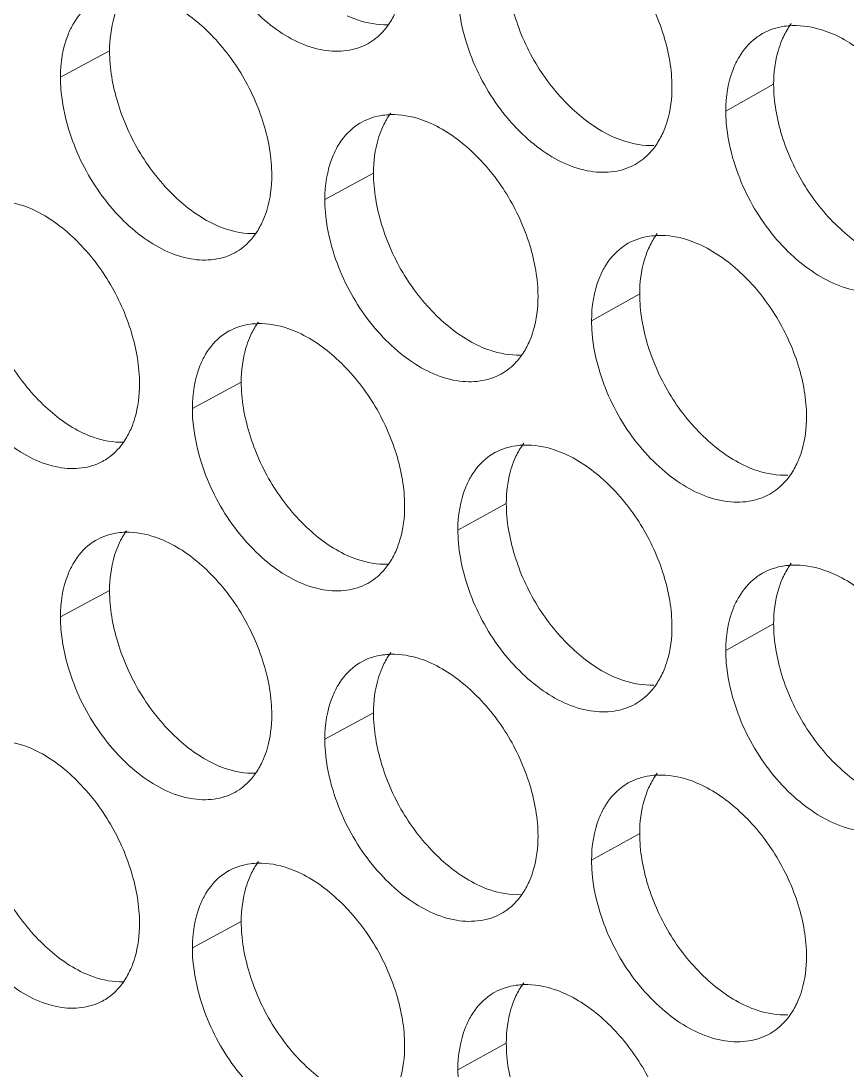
# Model space of a CAD drawing. Header units: millimetres. Extents: x 1177 to 4147, y 93 to 2194.
# Drawn here: x 2595.5 to 2607.55, y 745.3 to 760.61 of the extents above; entities that cross this region are included whole.
import ezdxf

# ---------------------------------------------------------------- set-up
doc = ezdxf.new("R2010")
doc.units = ezdxf.units.MM
doc.header["$LTSCALE"] = 0.1
doc.layers.get('0').update_dxf_attribs({"lineweight": 13})
doc.layers.add('标注', color=251, linetype='Continuous', lineweight=9)

# ---------------------------------------------------------------- blocks, each defined once
blk = doc.blocks.new('02')
for points, knots in [([(4627.348, 522.744), (4597.363, 531.299), (4553.55, 545.69), (4497.641, 568.487), (4458.71, 586.649), (4422.281, 606.068), (4388.51, 626.659), (4357.551, 648.334), (4338.416, 663.815), (4329.392, 671.722)], [0, 0, 0, 0, 0.278685, 0.411475, 0.539478, 0.662459, 0.780251, 0.892768, 1, 1, 1, 1]), ([(4626.906, 521.428), (4597.052, 529.945), (4553.424, 544.261), (4497.732, 566.923), (4458.929, 584.973), (4422.597, 604.269), (4388.892, 624.729), (4357.964, 646.263), (4338.829, 661.641), (4329.798, 669.496)], [0, 0, 0, 0, 0.278468, 0.411196, 0.539177, 0.662176, 0.780023, 0.892638, 1, 1, 1, 1]), ([(4628.518, 518.372), (4598.337, 526.935), (4554.235, 541.353), (4497.955, 564.22), (4458.766, 582.448), (4422.099, 601.945), (4388.114, 622.628), (4356.965, 644.402), (4337.717, 659.96), (4328.641, 667.907)], [0, 0, 0, 0, 0.278732, 0.411552, 0.539576, 0.662563, 0.780343, 0.892822, 1, 1, 1, 1]), ([(4328.202, 667.332), (4337.3, 659.316), (4356.601, 643.626), (4387.852, 621.677), (4421.956, 600.844), (4458.755, 581.215), (4498.091, 562.874), (4554.59, 539.876), (4598.873, 525.389), (4629.18, 516.79)], [0, 0, 0, 0, 0.107262, 0.219794, 0.337581, 0.460553, 0.588547, 0.721328, 1, 1, 1, 1])]:
    blk.add_open_spline(points, degree=3, knots=knots)
at = {"layer": '标注'}
for p, q in [((4478.835, 677.224), (4477.811, 676.676)), ((4478.835, 677.224), (4477.811, 676.676)), ((4492.675, 676.532), (4491.677, 675.972)), ((4484.335, 674.678), (4483.321, 674.125)), ((4484.335, 674.678), (4483.321, 674.125)), ((4489.883, 672.157), (4488.88, 671.6)), ((4489.883, 672.157), (4488.88, 671.6)), ((4481.579, 670.322), (4480.56, 669.772)), ((4487.103, 667.789), (4486.094, 667.234)), ((4478.835, 665.974), (4477.811, 665.426)), ((4492.675, 665.282), (4491.677, 664.722)), ((4484.335, 663.428), (4483.321, 662.875)), ((4489.883, 660.907), (4488.88, 660.35)), ((4481.579, 659.072), (4480.56, 658.522)), ((4487.103, 656.539), (4486.094, 655.984))]:
    blk.add_line(p, q, dxfattribs=at)
for points, knots in [([(4490.556, 676.473), (4490.556, 676.834), (4490.42, 677.585), (4489.946, 678.624), (4489.237, 679.498), (4488.636, 679.933), (4488.322, 680.074)], [0, 0, 0, 0, 0.244947, 0.507787, 0.766448, 1, 1, 1, 1]), ([(4480.73, 679.95), (4480.865, 679.503), (4481.171, 678.861), (4481.748, 678.146), (4482.361, 677.589), (4483.069, 677.227), (4483.772, 677.204), (4484.081, 677.301), (4484.214, 677.374)], [0, 0, 0, 0, 0.290009, 0.433078, 0.568897, 0.804139, 0.905475, 1, 1, 1, 1]), ([(4487.103, 679.039), (4487.103, 678.677), (4487.238, 677.927), (4487.708, 676.887), (4488.413, 676.012), (4489.012, 675.577), (4489.326, 675.435)], [0, 0, 0, 0, 0.245252, 0.508241, 0.76674, 1, 1, 1, 1]), ([(4486.094, 678.484), (4486.094, 678.398), (4486.111, 678.035), (4486.185, 677.676), (4486.266, 677.413)], [0, 0, 0, 0, 0.238905, 1, 1, 1, 1]), ([(4478.581, 678.291), (4478.53, 678.265), (4478.333, 678.139), (4478.176, 677.955), (4478.087, 677.803)], [0, 0, 0, 0, 0.243762, 1, 1, 1, 1]), ([(4478.581, 678.291), (4478.53, 678.265), (4478.333, 678.139), (4478.176, 677.955), (4478.087, 677.803)], [0, 0, 0, 0, 0.243762, 1, 1, 1, 1]), ([(4482.215, 674.633), (4482.215, 674.995), (4482.081, 675.745), (4481.613, 676.787), (4480.914, 677.666), (4480.32, 678.106), (4480.009, 678.25)], [0, 0, 0, 0, 0.245474, 0.508798, 0.767386, 1, 1, 1, 1]), ([(4482.215, 674.633), (4482.215, 674.995), (4482.081, 675.745), (4481.613, 676.787), (4480.914, 677.666), (4480.32, 678.106), (4480.009, 678.25)], [0, 0, 0, 0, 0.245474, 0.508798, 0.767386, 1, 1, 1, 1]), ([(4479.004, 678.139), (4478.976, 678.072), (4478.873, 677.777), (4478.835, 677.462), (4478.835, 677.224)], [0, 0, 0, 0, 0.234028, 1, 1, 1, 1]), ([(4479.004, 678.139), (4478.976, 678.072), (4478.873, 677.777), (4478.835, 677.462), (4478.835, 677.224)], [0, 0, 0, 0, 0.234028, 1, 1, 1, 1]), ([(4484.623, 677.737), (4484.641, 677.762), (4484.715, 677.868), (4484.775, 677.984), (4484.813, 678.074)], [0, 0, 0, 0, 0.24323, 1, 1, 1, 1]), ([(4478.087, 677.803), (4478.041, 677.726), (4477.87, 677.374), (4477.811, 676.976), (4477.811, 676.676)], [0, 0, 0, 0, 0.229851, 1, 1, 1, 1]), ([(4478.087, 677.803), (4478.041, 677.726), (4477.87, 677.374), (4477.811, 676.976), (4477.811, 676.676)], [0, 0, 0, 0, 0.229851, 1, 1, 1, 1]), ([(4483.783, 677.958), (4483.853, 677.926), (4484.122, 677.818), (4484.415, 677.765), (4484.627, 677.771)], [0, 0, 0, 0, 0.267537, 1, 1, 1, 1]), ([(4493.043, 677.793), (4493.024, 677.767), (4492.948, 677.659), (4492.887, 677.541), (4492.848, 677.45)], [0, 0, 0, 0, 0.24344, 1, 1, 1, 1]), ([(4484.214, 677.374), (4484.334, 677.439), (4484.479, 677.557), (4484.595, 677.699), (4484.623, 677.737)], [0, 0, 0, 0, 0.742834, 1, 1, 1, 1]), ([(4492.442, 677.586), (4492.393, 677.558), (4492.199, 677.43), (4492.044, 677.247), (4491.954, 677.096)], [0, 0, 0, 0, 0.244434, 1, 1, 1, 1]), ([(4493.063, 677.753), (4493.007, 677.751), (4492.793, 677.732), (4492.581, 677.664), (4492.442, 677.586)], [0, 0, 0, 0, 0.25862, 1, 1, 1, 1]), ([(4493.923, 677.573), (4493.851, 677.605), (4493.577, 677.711), (4493.279, 677.761), (4493.063, 677.753)], [0, 0, 0, 0, 0.267086, 1, 1, 1, 1]), ([(4496.176, 673.982), (4496.176, 674.343), (4496.039, 675.093), (4495.56, 676.131), (4494.844, 677.002), (4494.239, 677.433), (4493.923, 677.573)], [0, 0, 0, 0, 0.244599, 0.507118, 0.765827, 1, 1, 1, 1]), ([(4486.266, 677.413), (4486.403, 676.965), (4486.713, 676.323), (4487.297, 675.609), (4487.918, 675.055), (4488.634, 674.698), (4489.344, 674.682), (4489.655, 674.783), (4489.789, 674.858)], [0, 0, 0, 0, 0.289156, 0.431962, 0.567662, 0.803187, 0.90495, 1, 1, 1, 1]), ([(4492.848, 677.45), (4492.819, 677.382), (4492.714, 677.087), (4492.675, 676.771), (4492.675, 676.532)], [0, 0, 0, 0, 0.234773, 1, 1, 1, 1]), ([(4478.835, 677.224), (4478.835, 676.861), (4478.968, 676.111), (4479.431, 675.068), (4480.127, 674.189), (4480.719, 673.748), (4481.029, 673.604)], [0, 0, 0, 0, 0.245779, 0.509251, 0.767678, 1, 1, 1, 1]), ([(4478.835, 677.224), (4478.835, 676.861), (4478.968, 676.111), (4479.431, 675.068), (4480.127, 674.189), (4480.719, 673.748), (4481.029, 673.604)], [0, 0, 0, 0, 0.245779, 0.509251, 0.767678, 1, 1, 1, 1]), ([(4491.954, 677.096), (4491.908, 677.019), (4491.738, 676.669), (4491.677, 676.271), (4491.677, 675.972)], [0, 0, 0, 0, 0.231067, 1, 1, 1, 1]), ([(4477.811, 676.676), (4477.811, 676.589), (4477.827, 676.226), (4477.9, 675.867), (4477.98, 675.603)], [0, 0, 0, 0, 0.2388, 1, 1, 1, 1]), ([(4477.811, 676.676), (4477.811, 676.589), (4477.827, 676.226), (4477.9, 675.867), (4477.98, 675.603)], [0, 0, 0, 0, 0.2388, 1, 1, 1, 1]), ([(4490.384, 675.556), (4490.412, 675.624), (4490.517, 675.918), (4490.556, 676.234), (4490.556, 676.473)], [0, 0, 0, 0, 0.234713, 1, 1, 1, 1]), ([(4492.675, 676.532), (4492.675, 676.171), (4492.811, 675.421), (4493.285, 674.382), (4493.997, 673.51), (4494.601, 673.078), (4494.917, 672.939)], [0, 0, 0, 0, 0.244904, 0.507573, 0.76612, 1, 1, 1, 1]), ([(4484.69, 675.896), (4484.637, 675.894), (4484.429, 675.878), (4484.225, 675.814), (4484.09, 675.74)], [0, 0, 0, 0, 0.258563, 1, 1, 1, 1]), ([(4484.69, 675.896), (4484.637, 675.894), (4484.429, 675.878), (4484.225, 675.814), (4484.09, 675.74)], [0, 0, 0, 0, 0.258563, 1, 1, 1, 1]), ([(4484.695, 675.93), (4484.676, 675.905), (4484.603, 675.799), (4484.544, 675.683), (4484.506, 675.594)], [0, 0, 0, 0, 0.243214, 1, 1, 1, 1]), ([(4484.695, 675.93), (4484.676, 675.905), (4484.603, 675.799), (4484.544, 675.683), (4484.506, 675.594)], [0, 0, 0, 0, 0.243214, 1, 1, 1, 1]), ([(4485.539, 675.71), (4485.468, 675.742), (4485.198, 675.85), (4484.903, 675.902), (4484.69, 675.896)], [0, 0, 0, 0, 0.267618, 1, 1, 1, 1]), ([(4485.539, 675.71), (4485.468, 675.742), (4485.198, 675.85), (4484.903, 675.902), (4484.69, 675.896)], [0, 0, 0, 0, 0.267618, 1, 1, 1, 1]), ([(4491.677, 675.972), (4491.677, 675.886), (4491.693, 675.524), (4491.768, 675.165), (4491.85, 674.902)], [0, 0, 0, 0, 0.238976, 1, 1, 1, 1]), ([(4477.98, 675.603), (4478.114, 675.156), (4478.418, 674.515), (4478.992, 673.799), (4479.601, 673.241), (4480.304, 672.876), (4481.005, 672.849), (4481.312, 672.945), (4481.445, 673.017)], [0, 0, 0, 0, 0.290439, 0.433641, 0.56952, 0.80462, 0.905741, 1, 1, 1, 1]), ([(4477.98, 675.603), (4478.114, 675.156), (4478.418, 674.515), (4478.992, 673.799), (4479.601, 673.241), (4480.304, 672.876), (4481.005, 672.849), (4481.312, 672.945), (4481.445, 673.017)], [0, 0, 0, 0, 0.290439, 0.433641, 0.56952, 0.80462, 0.905741, 1, 1, 1, 1]), ([(4484.09, 675.74), (4484.04, 675.713), (4483.844, 675.586), (4483.688, 675.402), (4483.598, 675.251)], [0, 0, 0, 0, 0.24404, 1, 1, 1, 1]), ([(4484.09, 675.74), (4484.04, 675.713), (4483.844, 675.586), (4483.688, 675.402), (4483.598, 675.251)], [0, 0, 0, 0, 0.24404, 1, 1, 1, 1]), ([(4484.506, 675.594), (4484.477, 675.526), (4484.373, 675.232), (4484.335, 674.916), (4484.335, 674.678)], [0, 0, 0, 0, 0.234326, 1, 1, 1, 1]), ([(4484.506, 675.594), (4484.477, 675.526), (4484.373, 675.232), (4484.335, 674.916), (4484.335, 674.678)], [0, 0, 0, 0, 0.234326, 1, 1, 1, 1]), ([(4487.764, 672.103), (4487.764, 672.465), (4487.629, 673.215), (4487.157, 674.255), (4486.451, 675.13), (4485.852, 675.567), (4485.539, 675.71)], [0, 0, 0, 0, 0.245121, 0.508123, 0.76676, 1, 1, 1, 1]), ([(4487.764, 672.103), (4487.764, 672.465), (4487.629, 673.215), (4487.157, 674.255), (4486.451, 675.13), (4485.852, 675.567), (4485.539, 675.71)], [0, 0, 0, 0, 0.245121, 0.508123, 0.76676, 1, 1, 1, 1]), ([(4489.326, 675.435), (4489.397, 675.403), (4489.668, 675.297), (4489.964, 675.245), (4490.177, 675.253)], [0, 0, 0, 0, 0.267181, 1, 1, 1, 1]), ([(4490.19, 675.214), (4490.209, 675.24), (4490.284, 675.348), (4490.345, 675.465), (4490.384, 675.556)], [0, 0, 0, 0, 0.24338, 1, 1, 1, 1]), ([(4483.598, 675.251), (4483.552, 675.174), (4483.382, 674.823), (4483.321, 674.424), (4483.321, 674.125)], [0, 0, 0, 0, 0.23034, 1, 1, 1, 1]), ([(4483.598, 675.251), (4483.552, 675.174), (4483.382, 674.823), (4483.321, 674.424), (4483.321, 674.125)], [0, 0, 0, 0, 0.23034, 1, 1, 1, 1]), ([(4489.789, 674.858), (4489.905, 674.923), (4490.048, 675.039), (4490.162, 675.177), (4490.19, 675.214)], [0, 0, 0, 0, 0.743342, 1, 1, 1, 1]), ([(4491.85, 674.902), (4491.988, 674.454), (4492.302, 673.811), (4492.894, 673.099), (4493.522, 672.547), (4494.247, 672.196), (4494.963, 672.187), (4495.276, 672.292), (4495.411, 672.369)], [0, 0, 0, 0, 0.288311, 0.430859, 0.566442, 0.80225, 0.904434, 1, 1, 1, 1]), ([(4482.045, 673.718), (4482.073, 673.785), (4482.177, 674.079), (4482.215, 674.394), (4482.215, 674.633)], [0, 0, 0, 0, 0.234266, 1, 1, 1, 1]), ([(4482.045, 673.718), (4482.073, 673.785), (4482.177, 674.079), (4482.215, 674.394), (4482.215, 674.633)], [0, 0, 0, 0, 0.234266, 1, 1, 1, 1]), ([(4484.335, 674.678), (4484.335, 674.316), (4484.469, 673.565), (4484.937, 672.524), (4485.639, 671.648), (4486.236, 671.211), (4486.549, 671.068)], [0, 0, 0, 0, 0.245427, 0.508577, 0.767052, 1, 1, 1, 1]), ([(4484.335, 674.678), (4484.335, 674.316), (4484.469, 673.565), (4484.937, 672.524), (4485.639, 671.648), (4486.236, 671.211), (4486.549, 671.068)], [0, 0, 0, 0, 0.245427, 0.508577, 0.767052, 1, 1, 1, 1]), ([(4477.262, 673.905), (4477.192, 673.938), (4476.926, 674.047), (4476.635, 674.102), (4476.424, 674.097)], [0, 0, 0, 0, 0.268167, 1, 1, 1, 1]), ([(4483.321, 674.125), (4483.321, 674.038), (4483.337, 673.676), (4483.412, 673.317), (4483.492, 673.053)], [0, 0, 0, 0, 0.23887, 1, 1, 1, 1]), ([(4483.321, 674.125), (4483.321, 674.038), (4483.337, 673.676), (4483.412, 673.317), (4483.492, 673.053)], [0, 0, 0, 0, 0.23887, 1, 1, 1, 1]), ([(4479.459, 670.283), (4479.459, 670.645), (4479.325, 671.395), (4478.86, 672.438), (4478.163, 673.318), (4477.572, 673.76), (4477.262, 673.905)], [0, 0, 0, 0, 0.245651, 0.509137, 0.767701, 1, 1, 1, 1]), ([(4481.857, 673.383), (4481.876, 673.408), (4481.948, 673.514), (4482.007, 673.628), (4482.045, 673.718)], [0, 0, 0, 0, 0.243157, 1, 1, 1, 1]), ([(4481.857, 673.383), (4481.876, 673.408), (4481.948, 673.514), (4482.007, 673.628), (4482.045, 673.718)], [0, 0, 0, 0, 0.243157, 1, 1, 1, 1]), ([(4481.029, 673.604), (4481.099, 673.571), (4481.366, 673.463), (4481.658, 673.41), (4481.869, 673.415)], [0, 0, 0, 0, 0.267719, 1, 1, 1, 1]), ([(4481.029, 673.604), (4481.099, 673.571), (4481.366, 673.463), (4481.658, 673.41), (4481.869, 673.415)], [0, 0, 0, 0, 0.267719, 1, 1, 1, 1]), ([(4490.248, 673.415), (4490.229, 673.39), (4490.155, 673.282), (4490.094, 673.166), (4490.055, 673.074)], [0, 0, 0, 0, 0.243364, 1, 1, 1, 1]), ([(4490.248, 673.415), (4490.229, 673.39), (4490.155, 673.282), (4490.094, 673.166), (4490.055, 673.074)], [0, 0, 0, 0, 0.243364, 1, 1, 1, 1]), ([(4481.445, 673.017), (4481.566, 673.082), (4481.713, 673.201), (4481.829, 673.344), (4481.857, 673.383)], [0, 0, 0, 0, 0.74257, 1, 1, 1, 1]), ([(4481.445, 673.017), (4481.566, 673.082), (4481.713, 673.201), (4481.829, 673.344), (4481.857, 673.383)], [0, 0, 0, 0, 0.74257, 1, 1, 1, 1]), ([(4489.646, 673.214), (4489.597, 673.186), (4489.402, 673.059), (4489.247, 672.876), (4489.157, 672.725)], [0, 0, 0, 0, 0.244306, 1, 1, 1, 1]), ([(4489.646, 673.214), (4489.597, 673.186), (4489.402, 673.059), (4489.247, 672.876), (4489.157, 672.725)], [0, 0, 0, 0, 0.244306, 1, 1, 1, 1]), ([(4490.26, 673.378), (4490.205, 673.376), (4489.993, 673.358), (4489.784, 673.291), (4489.646, 673.214)], [0, 0, 0, 0, 0.258601, 1, 1, 1, 1]), ([(4490.26, 673.378), (4490.205, 673.376), (4489.993, 673.358), (4489.784, 673.291), (4489.646, 673.214)], [0, 0, 0, 0, 0.258601, 1, 1, 1, 1]), ([(4491.116, 673.195), (4491.045, 673.227), (4490.772, 673.334), (4490.475, 673.385), (4490.26, 673.378)], [0, 0, 0, 0, 0.267261, 1, 1, 1, 1]), ([(4491.116, 673.195), (4491.045, 673.227), (4490.772, 673.334), (4490.475, 673.385), (4490.26, 673.378)], [0, 0, 0, 0, 0.267261, 1, 1, 1, 1]), ([(4493.36, 669.599), (4493.36, 669.961), (4493.224, 670.711), (4492.747, 671.749), (4492.035, 672.621), (4491.432, 673.055), (4491.116, 673.195)], [0, 0, 0, 0, 0.244772, 0.507452, 0.766137, 1, 1, 1, 1]), ([(4493.36, 669.599), (4493.36, 669.961), (4493.224, 670.711), (4492.747, 671.749), (4492.035, 672.621), (4491.432, 673.055), (4491.116, 673.195)], [0, 0, 0, 0, 0.244772, 0.507452, 0.766137, 1, 1, 1, 1]), ([(4483.492, 673.053), (4483.628, 672.606), (4483.936, 671.964), (4484.517, 671.249), (4485.134, 670.694), (4485.845, 670.334), (4486.552, 670.315), (4486.862, 670.414), (4486.996, 670.488)], [0, 0, 0, 0, 0.289581, 0.432519, 0.568278, 0.803661, 0.905212, 1, 1, 1, 1]), ([(4483.492, 673.053), (4483.628, 672.606), (4483.936, 671.964), (4484.517, 671.249), (4485.134, 670.694), (4485.845, 670.334), (4486.552, 670.315), (4486.862, 670.414), (4486.996, 670.488)], [0, 0, 0, 0, 0.289581, 0.432519, 0.568278, 0.803661, 0.905212, 1, 1, 1, 1]), ([(4490.055, 673.074), (4490.027, 673.007), (4489.922, 672.712), (4489.883, 672.396), (4489.883, 672.157)], [0, 0, 0, 0, 0.234624, 1, 1, 1, 1]), ([(4490.055, 673.074), (4490.027, 673.007), (4489.922, 672.712), (4489.883, 672.396), (4489.883, 672.157)], [0, 0, 0, 0, 0.234624, 1, 1, 1, 1]), ([(4476.103, 672.881), (4476.103, 672.519), (4476.235, 671.768), (4476.696, 670.725), (4477.388, 669.844), (4477.978, 669.401), (4478.287, 669.256)], [0, 0, 0, 0, 0.245956, 0.50959, 0.767992, 1, 1, 1, 1]), ([(4489.157, 672.725), (4489.111, 672.648), (4488.94, 672.297), (4488.88, 671.899), (4488.88, 671.6)], [0, 0, 0, 0, 0.230825, 1, 1, 1, 1]), ([(4489.157, 672.725), (4489.111, 672.648), (4488.94, 672.297), (4488.88, 671.899), (4488.88, 671.6)], [0, 0, 0, 0, 0.230825, 1, 1, 1, 1]), ([(4487.592, 671.187), (4487.621, 671.254), (4487.725, 671.549), (4487.764, 671.864), (4487.764, 672.103)], [0, 0, 0, 0, 0.234564, 1, 1, 1, 1]), ([(4487.592, 671.187), (4487.621, 671.254), (4487.725, 671.549), (4487.764, 671.864), (4487.764, 672.103)], [0, 0, 0, 0, 0.234564, 1, 1, 1, 1]), ([(4489.883, 672.157), (4489.883, 671.796), (4490.018, 671.046), (4490.491, 670.006), (4491.199, 669.133), (4491.801, 668.699), (4492.115, 668.559)], [0, 0, 0, 0, 0.245078, 0.507907, 0.76643, 1, 1, 1, 1]), ([(4489.883, 672.157), (4489.883, 671.796), (4490.018, 671.046), (4490.491, 670.006), (4491.199, 669.133), (4491.801, 668.699), (4492.115, 668.559)], [0, 0, 0, 0, 0.245078, 0.507907, 0.76643, 1, 1, 1, 1]), ([(4481.923, 671.54), (4481.87, 671.538), (4481.665, 671.522), (4481.463, 671.46), (4481.329, 671.387)], [0, 0, 0, 0, 0.258546, 1, 1, 1, 1]), ([(4481.935, 671.572), (4481.917, 671.547), (4481.845, 671.442), (4481.786, 671.327), (4481.749, 671.238)], [0, 0, 0, 0, 0.243142, 1, 1, 1, 1]), ([(4482.768, 671.352), (4482.697, 671.384), (4482.429, 671.492), (4482.135, 671.545), (4481.923, 671.54)], [0, 0, 0, 0, 0.267799, 1, 1, 1, 1]), ([(4488.88, 671.6), (4488.88, 671.513), (4488.896, 671.151), (4488.971, 670.793), (4489.052, 670.529)], [0, 0, 0, 0, 0.23894, 1, 1, 1, 1]), ([(4488.88, 671.6), (4488.88, 671.513), (4488.896, 671.151), (4488.971, 670.793), (4489.052, 670.529)], [0, 0, 0, 0, 0.23894, 1, 1, 1, 1]), ([(4475.242, 671.263), (4475.375, 670.816), (4475.677, 670.175), (4476.248, 669.458), (4476.852, 668.899), (4477.551, 668.532), (4478.249, 668.501), (4478.555, 668.595), (4478.688, 668.666)], [0, 0, 0, 0, 0.290871, 0.434206, 0.570147, 0.805105, 0.906009, 1, 1, 1, 1]), ([(4481.329, 671.387), (4481.279, 671.36), (4481.082, 671.235), (4480.926, 671.051), (4480.836, 670.899)], [0, 0, 0, 0, 0.243902, 1, 1, 1, 1]), ([(4481.749, 671.238), (4481.721, 671.171), (4481.617, 670.876), (4481.579, 670.561), (4481.579, 670.322)], [0, 0, 0, 0, 0.234177, 1, 1, 1, 1]), ([(4484.984, 667.74), (4484.984, 668.101), (4484.849, 668.852), (4484.379, 669.893), (4483.676, 670.77), (4483.08, 671.208), (4482.768, 671.352)], [0, 0, 0, 0, 0.245297, 0.50846, 0.767072, 1, 1, 1, 1]), ([(4486.549, 671.068), (4486.619, 671.036), (4486.889, 670.929), (4487.183, 670.877), (4487.396, 670.884)], [0, 0, 0, 0, 0.267358, 1, 1, 1, 1]), ([(4486.549, 671.068), (4486.619, 671.036), (4486.889, 670.929), (4487.183, 670.877), (4487.396, 670.884)], [0, 0, 0, 0, 0.267358, 1, 1, 1, 1]), ([(4487.4, 670.847), (4487.419, 670.873), (4487.493, 670.98), (4487.554, 671.096), (4487.592, 671.187)], [0, 0, 0, 0, 0.243304, 1, 1, 1, 1]), ([(4487.4, 670.847), (4487.419, 670.873), (4487.493, 670.98), (4487.554, 671.096), (4487.592, 671.187)], [0, 0, 0, 0, 0.243304, 1, 1, 1, 1]), ([(4480.836, 670.899), (4480.791, 670.822), (4480.62, 670.47), (4480.56, 670.072), (4480.56, 669.772)], [0, 0, 0, 0, 0.230096, 1, 1, 1, 1]), ([(4486.996, 670.488), (4487.114, 670.553), (4487.258, 670.67), (4487.372, 670.81), (4487.4, 670.847)], [0, 0, 0, 0, 0.743092, 1, 1, 1, 1]), ([(4486.996, 670.488), (4487.114, 670.553), (4487.258, 670.67), (4487.372, 670.81), (4487.4, 670.847)], [0, 0, 0, 0, 0.743092, 1, 1, 1, 1]), ([(4489.052, 670.529), (4489.189, 670.081), (4489.502, 669.438), (4490.089, 668.726), (4490.714, 668.173), (4491.435, 667.818), (4492.147, 667.806), (4492.459, 667.909), (4492.594, 667.985)], [0, 0, 0, 0, 0.288732, 0.431409, 0.567051, 0.802717, 0.904691, 1, 1, 1, 1]), ([(4489.052, 670.529), (4489.189, 670.081), (4489.502, 669.438), (4490.089, 668.726), (4490.714, 668.173), (4491.435, 667.818), (4492.147, 667.806), (4492.459, 667.909), (4492.594, 667.985)], [0, 0, 0, 0, 0.288732, 0.431409, 0.567051, 0.802717, 0.904691, 1, 1, 1, 1]), ([(4479.289, 669.368), (4479.317, 669.435), (4479.421, 669.729), (4479.459, 670.044), (4479.459, 670.283)], [0, 0, 0, 0, 0.234117, 1, 1, 1, 1]), ([(4481.579, 670.322), (4481.579, 669.96), (4481.713, 669.21), (4482.178, 668.168), (4482.877, 667.29), (4483.471, 666.851), (4483.783, 666.708)], [0, 0, 0, 0, 0.245602, 0.508914, 0.767364, 1, 1, 1, 1]), ([(4480.56, 669.772), (4480.56, 669.685), (4480.576, 669.323), (4480.65, 668.964), (4480.73, 668.7)], [0, 0, 0, 0, 0.238835, 1, 1, 1, 1]), ([(4493.187, 668.682), (4493.216, 668.75), (4493.321, 669.044), (4493.36, 669.36), (4493.36, 669.599)], [0, 0, 0, 0, 0.234862, 1, 1, 1, 1]), ([(4493.187, 668.682), (4493.216, 668.75), (4493.321, 669.044), (4493.36, 669.36), (4493.36, 669.599)], [0, 0, 0, 0, 0.234862, 1, 1, 1, 1]), ([(4478.287, 669.256), (4478.357, 669.224), (4478.623, 669.115), (4478.913, 669.061), (4479.124, 669.066)], [0, 0, 0, 0, 0.267902, 1, 1, 1, 1]), ([(4479.104, 669.035), (4479.122, 669.06), (4479.193, 669.165), (4479.252, 669.279), (4479.289, 669.368)], [0, 0, 0, 0, 0.243086, 1, 1, 1, 1]), ([(4478.688, 668.666), (4478.728, 668.688), (4478.887, 668.785), (4479.021, 668.922), (4479.104, 669.035)], [0, 0, 0, 0, 0.245781, 1, 1, 1, 1]), ([(4487.465, 669.045), (4487.447, 669.019), (4487.373, 668.912), (4487.313, 668.796), (4487.275, 668.706)], [0, 0, 0, 0, 0.243288, 1, 1, 1, 1]), ([(4486.862, 668.849), (4486.812, 668.821), (4486.617, 668.695), (4486.461, 668.511), (4486.372, 668.36)], [0, 0, 0, 0, 0.244174, 1, 1, 1, 1]), ([(4487.469, 669.008), (4487.415, 669.007), (4487.205, 668.989), (4486.999, 668.924), (4486.862, 668.849)], [0, 0, 0, 0, 0.258582, 1, 1, 1, 1]), ([(4488.322, 668.824), (4488.25, 668.856), (4487.979, 668.963), (4487.683, 669.015), (4487.469, 669.008)], [0, 0, 0, 0, 0.267438, 1, 1, 1, 1]), ([(4490.556, 665.223), (4490.556, 665.584), (4490.42, 666.335), (4489.946, 667.374), (4489.237, 668.248), (4488.636, 668.683), (4488.322, 668.824)], [0, 0, 0, 0, 0.244947, 0.507787, 0.766448, 1, 1, 1, 1]), ([(4480.73, 668.7), (4480.865, 668.253), (4481.171, 667.611), (4481.748, 666.896), (4482.361, 666.339), (4483.069, 665.977), (4483.772, 665.954), (4484.081, 666.051), (4484.214, 666.124)], [0, 0, 0, 0, 0.290009, 0.433078, 0.568897, 0.804139, 0.905475, 1, 1, 1, 1]), ([(4487.275, 668.706), (4487.246, 668.638), (4487.142, 668.344), (4487.103, 668.028), (4487.103, 667.789)], [0, 0, 0, 0, 0.234476, 1, 1, 1, 1]), ([(4492.991, 668.338), (4493.01, 668.364), (4493.086, 668.472), (4493.148, 668.59), (4493.187, 668.682)], [0, 0, 0, 0, 0.243456, 1, 1, 1, 1]), ([(4492.991, 668.338), (4493.01, 668.364), (4493.086, 668.472), (4493.148, 668.59), (4493.187, 668.682)], [0, 0, 0, 0, 0.243456, 1, 1, 1, 1]), ([(4492.115, 668.559), (4492.187, 668.527), (4492.459, 668.421), (4492.756, 668.37), (4492.97, 668.378)], [0, 0, 0, 0, 0.267006, 1, 1, 1, 1]), ([(4492.115, 668.559), (4492.187, 668.527), (4492.459, 668.421), (4492.756, 668.37), (4492.97, 668.378)], [0, 0, 0, 0, 0.267006, 1, 1, 1, 1]), ([(4486.372, 668.36), (4486.326, 668.283), (4486.155, 667.931), (4486.094, 667.533), (4486.094, 667.234)], [0, 0, 0, 0, 0.230583, 1, 1, 1, 1]), ([(4492.594, 667.985), (4492.709, 668.05), (4492.85, 668.164), (4492.963, 668.302), (4492.991, 668.338)], [0, 0, 0, 0, 0.743585, 1, 1, 1, 1]), ([(4492.594, 667.985), (4492.709, 668.05), (4492.85, 668.164), (4492.963, 668.302), (4492.991, 668.338)], [0, 0, 0, 0, 0.743585, 1, 1, 1, 1]), ([(4484.813, 666.824), (4484.841, 666.891), (4484.945, 667.186), (4484.984, 667.501), (4484.984, 667.74)], [0, 0, 0, 0, 0.234415, 1, 1, 1, 1]), ([(4487.103, 667.789), (4487.103, 667.427), (4487.238, 666.677), (4487.708, 665.637), (4488.413, 664.762), (4489.012, 664.327), (4489.326, 664.185)], [0, 0, 0, 0, 0.245252, 0.508241, 0.76674, 1, 1, 1, 1]), ([(4479.168, 667.19), (4479.115, 667.189), (4478.913, 667.174), (4478.713, 667.113), (4478.581, 667.041)], [0, 0, 0, 0, 0.258529, 1, 1, 1, 1]), ([(4479.188, 667.221), (4479.17, 667.196), (4479.099, 667.091), (4479.041, 666.977), (4479.004, 666.889)], [0, 0, 0, 0, 0.243071, 1, 1, 1, 1]), ([(4480.009, 667), (4479.939, 667.033), (4479.671, 667.141), (4479.379, 667.195), (4479.168, 667.19)], [0, 0, 0, 0, 0.267982, 1, 1, 1, 1]), ([(4486.094, 667.234), (4486.094, 667.148), (4486.111, 666.785), (4486.185, 666.426), (4486.266, 666.163)], [0, 0, 0, 0, 0.238905, 1, 1, 1, 1]), ([(4478.581, 667.041), (4478.53, 667.015), (4478.333, 666.889), (4478.176, 666.705), (4478.087, 666.553)], [0, 0, 0, 0, 0.243762, 1, 1, 1, 1]), ([(4479.004, 666.889), (4478.976, 666.822), (4478.873, 666.527), (4478.835, 666.212), (4478.835, 665.974)], [0, 0, 0, 0, 0.234028, 1, 1, 1, 1]), ([(4482.215, 663.383), (4482.215, 663.745), (4482.081, 664.495), (4481.613, 665.537), (4480.914, 666.416), (4480.32, 666.856), (4480.009, 667)], [0, 0, 0, 0, 0.245474, 0.508798, 0.767386, 1, 1, 1, 1]), ([(4483.783, 666.708), (4483.853, 666.676), (4484.122, 666.568), (4484.415, 666.515), (4484.627, 666.521)], [0, 0, 0, 0, 0.267537, 1, 1, 1, 1]), ([(4484.623, 666.487), (4484.641, 666.512), (4484.715, 666.618), (4484.775, 666.734), (4484.813, 666.824)], [0, 0, 0, 0, 0.24323, 1, 1, 1, 1]), ([(4478.087, 666.553), (4478.041, 666.476), (4477.87, 666.124), (4477.811, 665.726), (4477.811, 665.426)], [0, 0, 0, 0, 0.229851, 1, 1, 1, 1]), ([(4484.214, 666.124), (4484.334, 666.189), (4484.479, 666.307), (4484.595, 666.449), (4484.623, 666.487)], [0, 0, 0, 0, 0.742834, 1, 1, 1, 1]), ([(4493.063, 666.503), (4493.007, 666.501), (4492.793, 666.482), (4492.581, 666.414), (4492.442, 666.336)], [0, 0, 0, 0, 0.25862, 1, 1, 1, 1]), ([(4493.043, 666.543), (4493.024, 666.517), (4492.948, 666.409), (4492.887, 666.291), (4492.848, 666.2)], [0, 0, 0, 0, 0.24344, 1, 1, 1, 1]), ([(4493.923, 666.323), (4493.851, 666.355), (4493.577, 666.461), (4493.279, 666.511), (4493.063, 666.503)], [0, 0, 0, 0, 0.267086, 1, 1, 1, 1]), ([(4492.442, 666.336), (4492.393, 666.308), (4492.199, 666.18), (4492.044, 665.997), (4491.954, 665.846)], [0, 0, 0, 0, 0.244434, 1, 1, 1, 1]), ([(4492.848, 666.2), (4492.819, 666.132), (4492.714, 665.837), (4492.675, 665.521), (4492.675, 665.282)], [0, 0, 0, 0, 0.234773, 1, 1, 1, 1]), ([(4496.176, 662.732), (4496.176, 663.093), (4496.039, 663.843), (4495.56, 664.881), (4494.844, 665.752), (4494.239, 666.183), (4493.923, 666.323)], [0, 0, 0, 0, 0.244599, 0.507118, 0.765827, 1, 1, 1, 1]), ([(4478.835, 665.974), (4478.835, 665.611), (4478.968, 664.861), (4479.431, 663.818), (4480.127, 662.939), (4480.719, 662.498), (4481.029, 662.354)], [0, 0, 0, 0, 0.245779, 0.509251, 0.767678, 1, 1, 1, 1]), ([(4486.266, 666.163), (4486.403, 665.715), (4486.713, 665.073), (4487.297, 664.359), (4487.918, 663.805), (4488.634, 663.448), (4489.344, 663.432), (4489.655, 663.533), (4489.789, 663.608)], [0, 0, 0, 0, 0.289156, 0.431962, 0.567662, 0.803187, 0.90495, 1, 1, 1, 1]), ([(4491.954, 665.846), (4491.908, 665.769), (4491.738, 665.419), (4491.677, 665.021), (4491.677, 664.722)], [0, 0, 0, 0, 0.231067, 1, 1, 1, 1]), ([(4477.811, 665.426), (4477.811, 665.339), (4477.827, 664.976), (4477.9, 664.617), (4477.98, 664.353)], [0, 0, 0, 0, 0.2388, 1, 1, 1, 1]), ([(4490.384, 664.306), (4490.412, 664.374), (4490.517, 664.668), (4490.556, 664.984), (4490.556, 665.223)], [0, 0, 0, 0, 0.234713, 1, 1, 1, 1]), ([(4492.675, 665.282), (4492.675, 664.921), (4492.811, 664.171), (4493.285, 663.132), (4493.997, 662.26), (4494.601, 661.828), (4494.917, 661.689)], [0, 0, 0, 0, 0.244904, 0.507573, 0.76612, 1, 1, 1, 1]), ([(4484.695, 664.68), (4484.676, 664.655), (4484.603, 664.549), (4484.544, 664.433), (4484.506, 664.344)], [0, 0, 0, 0, 0.243214, 1, 1, 1, 1]), ([(4491.677, 664.722), (4491.677, 664.636), (4491.693, 664.274), (4491.768, 663.915), (4491.85, 663.652)], [0, 0, 0, 0, 0.238976, 1, 1, 1, 1]), ([(4484.09, 664.49), (4484.04, 664.463), (4483.844, 664.336), (4483.688, 664.152), (4483.598, 664.001)], [0, 0, 0, 0, 0.24404, 1, 1, 1, 1]), ([(4484.69, 664.646), (4484.637, 664.644), (4484.429, 664.628), (4484.225, 664.564), (4484.09, 664.49)], [0, 0, 0, 0, 0.258563, 1, 1, 1, 1]), ([(4485.539, 664.46), (4485.468, 664.492), (4485.198, 664.6), (4484.903, 664.652), (4484.69, 664.646)], [0, 0, 0, 0, 0.267618, 1, 1, 1, 1]), ([(4487.764, 660.853), (4487.764, 661.215), (4487.629, 661.965), (4487.157, 663.005), (4486.451, 663.88), (4485.852, 664.317), (4485.539, 664.46)], [0, 0, 0, 0, 0.245121, 0.508123, 0.76676, 1, 1, 1, 1]), ([(4477.98, 664.353), (4478.114, 663.906), (4478.418, 663.265), (4478.992, 662.549), (4479.601, 661.991), (4480.304, 661.626), (4481.005, 661.599), (4481.312, 661.695), (4481.445, 661.767)], [0, 0, 0, 0, 0.290439, 0.433641, 0.56952, 0.80462, 0.905741, 1, 1, 1, 1]), ([(4484.506, 664.344), (4484.477, 664.276), (4484.373, 663.982), (4484.335, 663.666), (4484.335, 663.428)], [0, 0, 0, 0, 0.234326, 1, 1, 1, 1]), ([(4490.19, 663.964), (4490.209, 663.99), (4490.284, 664.098), (4490.345, 664.215), (4490.384, 664.306)], [0, 0, 0, 0, 0.24338, 1, 1, 1, 1]), ([(4489.326, 664.185), (4489.397, 664.153), (4489.668, 664.047), (4489.964, 663.995), (4490.177, 664.003)], [0, 0, 0, 0, 0.267181, 1, 1, 1, 1]), ([(4483.598, 664.001), (4483.552, 663.924), (4483.382, 663.573), (4483.321, 663.174), (4483.321, 662.875)], [0, 0, 0, 0, 0.23034, 1, 1, 1, 1]), ([(4489.789, 663.608), (4489.905, 663.673), (4490.048, 663.789), (4490.162, 663.927), (4490.19, 663.964)], [0, 0, 0, 0, 0.743342, 1, 1, 1, 1]), ([(4491.85, 663.652), (4491.988, 663.204), (4492.302, 662.561), (4492.894, 661.849), (4493.522, 661.297), (4494.247, 660.946), (4494.963, 660.937), (4495.276, 661.042), (4495.411, 661.119)], [0, 0, 0, 0, 0.288311, 0.430859, 0.566442, 0.80225, 0.904434, 1, 1, 1, 1]), ([(4482.045, 662.468), (4482.073, 662.535), (4482.177, 662.829), (4482.215, 663.144), (4482.215, 663.383)], [0, 0, 0, 0, 0.234266, 1, 1, 1, 1]), ([(4484.335, 663.428), (4484.335, 663.066), (4484.469, 662.315), (4484.937, 661.274), (4485.639, 660.398), (4486.236, 659.961), (4486.549, 659.818)], [0, 0, 0, 0, 0.245427, 0.508577, 0.767052, 1, 1, 1, 1]), ([(4477.262, 662.655), (4477.192, 662.688), (4476.926, 662.797), (4476.635, 662.852), (4476.424, 662.847)], [0, 0, 0, 0, 0.268167, 1, 1, 1, 1]), ([(4483.321, 662.875), (4483.321, 662.788), (4483.337, 662.426), (4483.412, 662.067), (4483.492, 661.803)], [0, 0, 0, 0, 0.23887, 1, 1, 1, 1]), ([(4479.459, 659.033), (4479.459, 659.395), (4479.325, 660.145), (4478.86, 661.188), (4478.163, 662.068), (4477.572, 662.51), (4477.262, 662.655)], [0, 0, 0, 0, 0.245651, 0.509137, 0.767701, 1, 1, 1, 1]), ([(4481.029, 662.354), (4481.099, 662.321), (4481.366, 662.213), (4481.658, 662.16), (4481.869, 662.165)], [0, 0, 0, 0, 0.267719, 1, 1, 1, 1]), ([(4481.857, 662.133), (4481.876, 662.158), (4481.948, 662.264), (4482.007, 662.378), (4482.045, 662.468)], [0, 0, 0, 0, 0.243157, 1, 1, 1, 1]), ([(4481.445, 661.767), (4481.566, 661.832), (4481.713, 661.951), (4481.829, 662.094), (4481.857, 662.133)], [0, 0, 0, 0, 0.74257, 1, 1, 1, 1]), ([(4490.26, 662.128), (4490.205, 662.126), (4489.993, 662.108), (4489.784, 662.041), (4489.646, 661.964)], [0, 0, 0, 0, 0.258601, 1, 1, 1, 1]), ([(4490.248, 662.165), (4490.229, 662.14), (4490.155, 662.032), (4490.094, 661.916), (4490.055, 661.824)], [0, 0, 0, 0, 0.243364, 1, 1, 1, 1]), ([(4491.116, 661.945), (4491.045, 661.977), (4490.772, 662.084), (4490.475, 662.135), (4490.26, 662.128)], [0, 0, 0, 0, 0.267261, 1, 1, 1, 1]), ([(4489.646, 661.964), (4489.597, 661.936), (4489.402, 661.809), (4489.247, 661.626), (4489.157, 661.475)], [0, 0, 0, 0, 0.244306, 1, 1, 1, 1]), ([(4490.055, 661.824), (4490.027, 661.757), (4489.922, 661.462), (4489.883, 661.146), (4489.883, 660.907)], [0, 0, 0, 0, 0.234624, 1, 1, 1, 1]), ([(4493.36, 658.349), (4493.36, 658.711), (4493.224, 659.461), (4492.747, 660.499), (4492.035, 661.371), (4491.432, 661.805), (4491.116, 661.945)], [0, 0, 0, 0, 0.244772, 0.507452, 0.766137, 1, 1, 1, 1]), ([(4476.103, 661.631), (4476.103, 661.269), (4476.235, 660.518), (4476.696, 659.475), (4477.388, 658.594), (4477.978, 658.151), (4478.287, 658.006)], [0, 0, 0, 0, 0.245956, 0.50959, 0.767992, 1, 1, 1, 1]), ([(4483.492, 661.803), (4483.628, 661.356), (4483.936, 660.714), (4484.517, 659.999), (4485.134, 659.444), (4485.845, 659.084), (4486.552, 659.065), (4486.862, 659.164), (4486.996, 659.238)], [0, 0, 0, 0, 0.289581, 0.432519, 0.568278, 0.803661, 0.905212, 1, 1, 1, 1]), ([(4489.157, 661.475), (4489.111, 661.398), (4488.94, 661.047), (4488.88, 660.649), (4488.88, 660.35)], [0, 0, 0, 0, 0.230825, 1, 1, 1, 1]), ([(4487.592, 659.937), (4487.621, 660.004), (4487.725, 660.299), (4487.764, 660.614), (4487.764, 660.853)], [0, 0, 0, 0, 0.234564, 1, 1, 1, 1]), ([(4489.883, 660.907), (4489.883, 660.546), (4490.018, 659.796), (4490.491, 658.756), (4491.199, 657.883), (4491.801, 657.449), (4492.115, 657.309)], [0, 0, 0, 0, 0.245078, 0.507907, 0.76643, 1, 1, 1, 1]), ([(4481.923, 660.29), (4481.87, 660.288), (4481.665, 660.272), (4481.463, 660.21), (4481.329, 660.137)], [0, 0, 0, 0, 0.258546, 1, 1, 1, 1]), ([(4481.935, 660.322), (4481.917, 660.297), (4481.845, 660.192), (4481.786, 660.077), (4481.749, 659.988)], [0, 0, 0, 0, 0.243142, 1, 1, 1, 1]), ([(4482.768, 660.102), (4482.697, 660.134), (4482.429, 660.242), (4482.135, 660.295), (4481.923, 660.29)], [0, 0, 0, 0, 0.267799, 1, 1, 1, 1]), ([(4488.88, 660.35), (4488.88, 660.263), (4488.896, 659.901), (4488.971, 659.543), (4489.052, 659.279)], [0, 0, 0, 0, 0.23894, 1, 1, 1, 1]), ([(4481.329, 660.137), (4481.279, 660.11), (4481.082, 659.985), (4480.926, 659.801), (4480.836, 659.649)], [0, 0, 0, 0, 0.243902, 1, 1, 1, 1]), ([(4484.984, 656.49), (4484.984, 656.851), (4484.849, 657.602), (4484.379, 658.643), (4483.676, 659.52), (4483.08, 659.958), (4482.768, 660.102)], [0, 0, 0, 0, 0.245297, 0.50846, 0.767072, 1, 1, 1, 1]), ([(4475.242, 660.013), (4475.375, 659.566), (4475.677, 658.925), (4476.248, 658.208), (4476.852, 657.649), (4477.551, 657.282), (4478.249, 657.251), (4478.555, 657.345), (4478.688, 657.416)], [0, 0, 0, 0, 0.290871, 0.434206, 0.570147, 0.805105, 0.906009, 1, 1, 1, 1]), ([(4481.749, 659.988), (4481.721, 659.921), (4481.617, 659.626), (4481.579, 659.311), (4481.579, 659.072)], [0, 0, 0, 0, 0.234177, 1, 1, 1, 1]), ([(4487.4, 659.597), (4487.419, 659.623), (4487.493, 659.73), (4487.554, 659.846), (4487.592, 659.937)], [0, 0, 0, 0, 0.243304, 1, 1, 1, 1]), ([(4480.836, 659.649), (4480.791, 659.572), (4480.62, 659.22), (4480.56, 658.822), (4480.56, 658.522)], [0, 0, 0, 0, 0.230096, 1, 1, 1, 1]), ([(4486.549, 659.818), (4486.619, 659.786), (4486.889, 659.679), (4487.183, 659.627), (4487.396, 659.634)], [0, 0, 0, 0, 0.267358, 1, 1, 1, 1]), ([(4486.996, 659.238), (4487.114, 659.303), (4487.258, 659.42), (4487.372, 659.56), (4487.4, 659.597)], [0, 0, 0, 0, 0.743092, 1, 1, 1, 1]), ([(4489.052, 659.279), (4489.189, 658.831), (4489.502, 658.188), (4490.089, 657.476), (4490.714, 656.923), (4491.435, 656.568), (4492.147, 656.556), (4492.459, 656.659), (4492.594, 656.735)], [0, 0, 0, 0, 0.288732, 0.431409, 0.567051, 0.802717, 0.904691, 1, 1, 1, 1]), ([(4479.289, 658.118), (4479.317, 658.185), (4479.421, 658.479), (4479.459, 658.794), (4479.459, 659.033)], [0, 0, 0, 0, 0.234117, 1, 1, 1, 1]), ([(4481.579, 659.072), (4481.579, 658.71), (4481.713, 657.96), (4482.178, 656.918), (4482.877, 656.04), (4483.471, 655.601), (4483.783, 655.458)], [0, 0, 0, 0, 0.245602, 0.508914, 0.767364, 1, 1, 1, 1]), ([(4480.56, 658.522), (4480.56, 658.435), (4480.576, 658.073), (4480.65, 657.714), (4480.73, 657.45)], [0, 0, 0, 0, 0.238835, 1, 1, 1, 1]), ([(4493.187, 657.432), (4493.216, 657.5), (4493.321, 657.794), (4493.36, 658.11), (4493.36, 658.349)], [0, 0, 0, 0, 0.234862, 1, 1, 1, 1]), ([(4479.104, 657.785), (4479.122, 657.81), (4479.193, 657.915), (4479.252, 658.029), (4479.289, 658.118)], [0, 0, 0, 0, 0.243086, 1, 1, 1, 1]), ([(4478.287, 658.006), (4478.357, 657.974), (4478.623, 657.865), (4478.913, 657.811), (4479.124, 657.816)], [0, 0, 0, 0, 0.267902, 1, 1, 1, 1]), ([(4478.688, 657.416), (4478.728, 657.438), (4478.887, 657.535), (4479.021, 657.672), (4479.104, 657.785)], [0, 0, 0, 0, 0.245781, 1, 1, 1, 1]), ([(4487.469, 657.758), (4487.415, 657.757), (4487.205, 657.739), (4486.999, 657.674), (4486.862, 657.599)], [0, 0, 0, 0, 0.258582, 1, 1, 1, 1]), ([(4487.465, 657.795), (4487.447, 657.769), (4487.373, 657.662), (4487.313, 657.546), (4487.275, 657.456)], [0, 0, 0, 0, 0.243288, 1, 1, 1, 1]), ([(4488.322, 657.574), (4488.25, 657.606), (4487.979, 657.713), (4487.683, 657.765), (4487.469, 657.758)], [0, 0, 0, 0, 0.267438, 1, 1, 1, 1]), ([(4480.73, 657.45), (4480.865, 657.003), (4481.171, 656.361), (4481.748, 655.646), (4482.361, 655.089), (4483.069, 654.727), (4483.772, 654.704), (4484.081, 654.801), (4484.214, 654.874)], [0, 0, 0, 0, 0.290009, 0.433078, 0.568897, 0.804139, 0.905475, 1, 1, 1, 1]), ([(4486.862, 657.599), (4486.812, 657.571), (4486.617, 657.445), (4486.461, 657.261), (4486.372, 657.11)], [0, 0, 0, 0, 0.244174, 1, 1, 1, 1]), ([(4487.275, 657.456), (4487.246, 657.388), (4487.142, 657.094), (4487.103, 656.778), (4487.103, 656.539)], [0, 0, 0, 0, 0.234476, 1, 1, 1, 1]), ([(4490.556, 653.973), (4490.556, 654.334), (4490.42, 655.085), (4489.946, 656.124), (4489.237, 656.998), (4488.636, 657.433), (4488.322, 657.574)], [0, 0, 0, 0, 0.244947, 0.507787, 0.766448, 1, 1, 1, 1]), ([(4492.115, 657.309), (4492.187, 657.277), (4492.459, 657.171), (4492.756, 657.12), (4492.97, 657.128)], [0, 0, 0, 0, 0.267006, 1, 1, 1, 1]), ([(4492.991, 657.088), (4493.01, 657.114), (4493.086, 657.222), (4493.148, 657.34), (4493.187, 657.432)], [0, 0, 0, 0, 0.243456, 1, 1, 1, 1]), ([(4486.372, 657.11), (4486.326, 657.033), (4486.155, 656.681), (4486.094, 656.283), (4486.094, 655.984)], [0, 0, 0, 0, 0.230583, 1, 1, 1, 1]), ([(4492.594, 656.735), (4492.709, 656.8), (4492.85, 656.914), (4492.963, 657.052), (4492.991, 657.088)], [0, 0, 0, 0, 0.743585, 1, 1, 1, 1]), ([(4484.813, 655.574), (4484.841, 655.641), (4484.945, 655.936), (4484.984, 656.251), (4484.984, 656.49)], [0, 0, 0, 0, 0.234415, 1, 1, 1, 1]), ([(4487.103, 656.539), (4487.103, 656.177), (4487.238, 655.427), (4487.708, 654.387), (4488.413, 653.512), (4489.012, 653.077), (4489.326, 652.935)], [0, 0, 0, 0, 0.245252, 0.508241, 0.76674, 1, 1, 1, 1]), ([(4486.094, 655.984), (4486.094, 655.898), (4486.111, 655.535), (4486.185, 655.176), (4486.266, 654.913)], [0, 0, 0, 0, 0.238905, 1, 1, 1, 1])]:
    blk.add_open_spline(points, degree=3, knots=knots, dxfattribs=at)

msp = doc.modelspace()

# ---------------------------------------------------------------- block references
at = {"xscale": 0.7, "yscale": 0.7, "zscale": 0.7}
msp.add_blockref('02', (-538.391, 286.112), dxfattribs=at)

doc.saveas('drawing.dxf')
